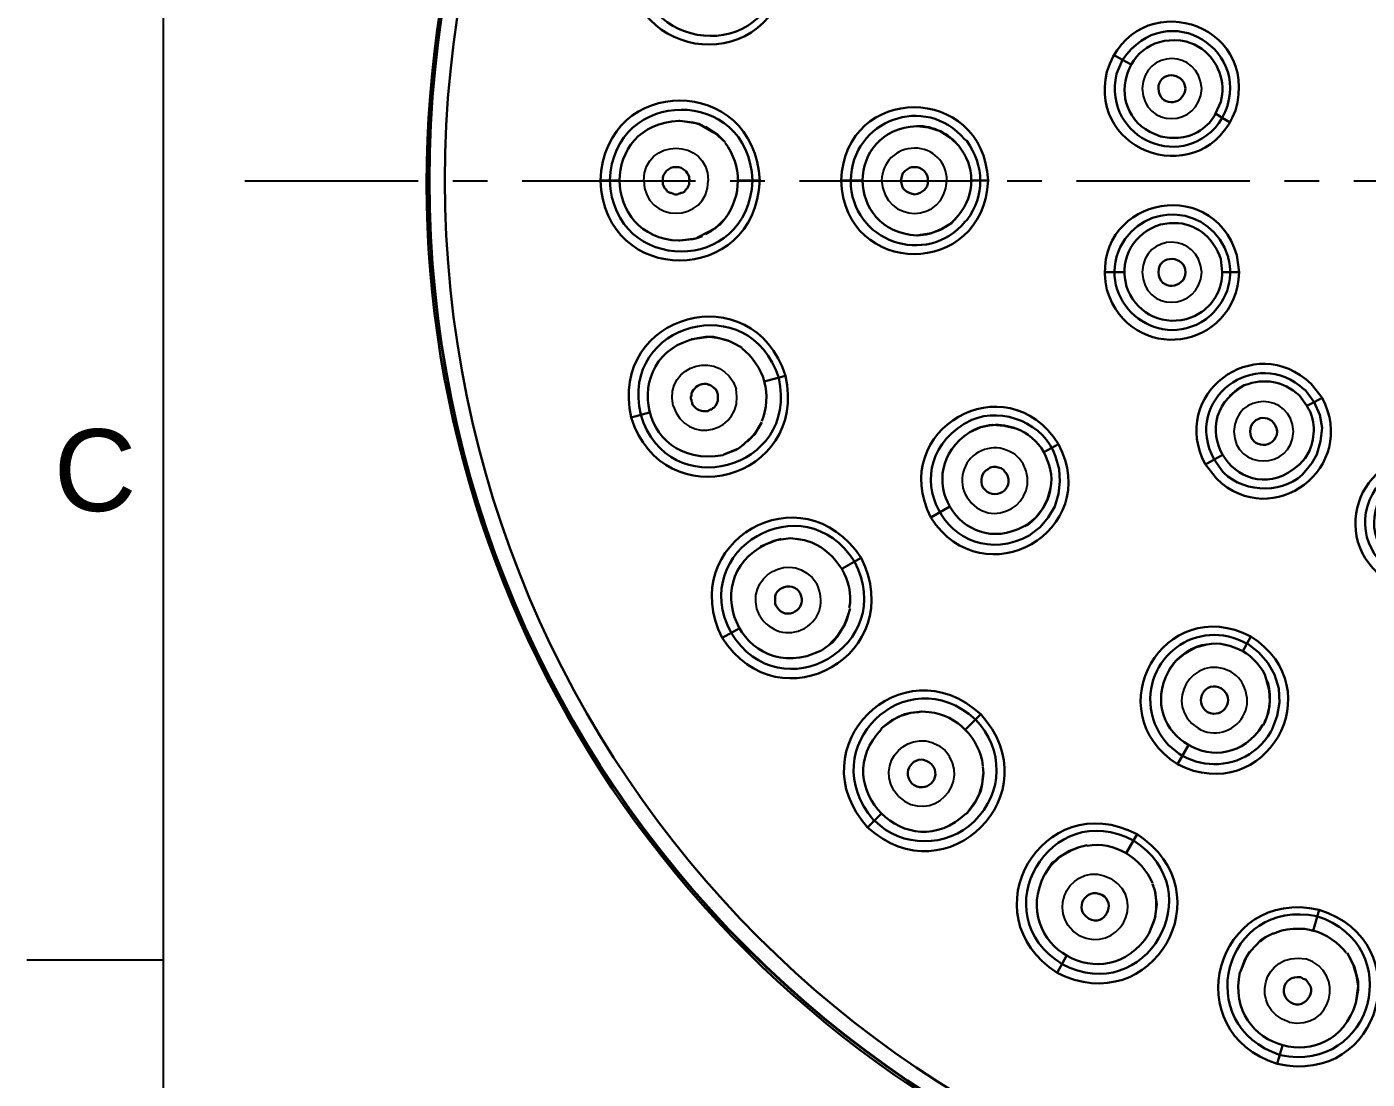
# Model space of a CAD drawing. Header units: millimetres. Extents: x 3631 to 3841, y 294 to 591.
# Drawn here: x 3630.59 to 3679.72, y 473.53 to 512.09 of the extents above; entities that cross this region are included whole.
import ezdxf

# ---------------------------------------------------------------- set-up
doc = ezdxf.new("R2010")
doc.units = ezdxf.units.MM
doc.header["$LTSCALE"] = 0.1
doc.linetypes.add('CENTERX2', pattern=[101.6, 63.5, -12.7, 12.7, -12.7])
for name, color, linetype in [('_U+B808_U+C774_U+C5B4 1', 7, 'Continuous'), ('CENTER', 1, 'CENTERX2'), ('FORM', 7, 'Continuous')]:
    doc.layers.add(name, color=color, linetype=linetype)
doc.styles.get("Standard").update_dxf_attribs({"font": 'arial.ttf'})

msp = doc.modelspace()

# ---------------------------------------------------------------- linework, layer by layer
at = {"layer": '_U+B808_U+C774_U+C5B4 1', "color": 7, "lineweight": 25}
for p, q in [((3673.088, 511.549), (3673.088, 511.575)), ((3654.521, 508.642), (3654.494, 508.642)), ((3663.24, 508.454), (3663.213, 508.454)), ((3672.147, 508.077), (3672.147, 508.104)), ((3672.147, 504.848), (3672.147, 504.875)), ((3654.521, 504.256), (3654.494, 504.256)), ((3663.24, 504.445), (3663.213, 504.445)), ((3673.088, 501.377), (3673.088, 501.404)), ((3654.979, 500.651), (3654.979, 500.677)), ((3674.703, 498.579), (3674.703, 498.605)), ((3665.15, 497.233), (3665.15, 497.26)), ((3656.136, 496.426), (3656.109, 496.399)), ((3677.232, 496.049), (3677.232, 496.076)), ((3667.168, 493.789), (3667.141, 493.789)), ((3657.508, 493.062), (3657.508, 493.089)), ((3659.715, 489.241), (3659.715, 489.268)), ((3672.443, 488.515), (3672.443, 488.488)), ((3661.921, 486.389), (3661.921, 486.362)), ((3675.914, 486.497), (3675.887, 486.497)), ((3665.043, 483.268), (3665.016, 483.268)), ((3667.922, 481.061), (3667.895, 481.034)), ((3671.716, 478.854), (3671.716, 478.881)), ((3675.08, 477.482), (3675.053, 477.455)), ((3679.304, 476.325), (3679.304, 476.352))]:
    msp.add_line(p, q, dxfattribs=at)
at = {"layer": '_U+B808_U+C774_U+C5B4 1', "color": 7, "lineweight": 30}
for p, q in [((3673.384, 511.441), (3673.088, 511.549)), ((3673.384, 511.441), (3673.088, 511.549)), ((3673.653, 511.279), (3673.384, 511.441)), ((3673.653, 511.279), (3673.384, 511.441)), ((3670.424, 511.064), (3670.747, 510.876)), ((3670.747, 510.876), (3670.532, 510.365)), ((3671.07, 510.714), (3670.747, 510.876)), ((3674.165, 508.911), (3674.353, 509.342)), ((3654.521, 508.642), (3654.494, 508.642)), ((3655.113, 508.562), (3654.521, 508.642)), ((3655.006, 508.589), (3654.521, 508.642)), ((3655.113, 508.562), (3655.006, 508.589)), ((3655.221, 508.535), (3655.113, 508.562)), ((3655.113, 508.562), (3655.356, 508.481)), ((3655.786, 508.212), (3655.221, 508.535)), ((3674.165, 508.911), (3674.407, 508.75)), ((3674.703, 508.589), (3674.407, 508.75)), ((3655.678, 508.293), (3655.463, 508.427)), ((3655.921, 508.131), (3655.678, 508.293)), ((3656.19, 507.862), (3655.813, 508.212)), ((3656.001, 508.05), (3655.921, 508.131)), ((3656.19, 507.862), (3656.001, 508.05)), ((3663.643, 508.4), (3663.213, 508.454)), ((3664.074, 508.266), (3663.643, 508.4)), ((3664.451, 508.023), (3664.074, 508.266)), ((3664.747, 507.727), (3664.451, 508.023)), ((3665.043, 507.916), (3664.962, 507.97)), ((3672.147, 508.077), (3672.469, 508.023)), ((3672.147, 508.077), (3672.469, 508.023)), ((3672.469, 508.023), (3672.792, 508.023)), ((3672.469, 508.023), (3672.792, 508.023)), ((3652.315, 506.463), (3651.615, 506.463)), ((3657.454, 506.463), (3656.647, 506.463)), ((3661.222, 506.463), (3660.441, 506.463)), ((3665.204, 506.463), (3665.823, 506.463)), ((3655.813, 504.687), (3656.19, 505.064)), ((3656.001, 504.848), (3656.19, 505.064)), ((3664.478, 504.902), (3664.747, 505.198)), ((3655.221, 504.391), (3655.786, 504.687)), ((3655.463, 504.498), (3655.678, 504.606)), ((3655.678, 504.606), (3655.921, 504.794)), ((3655.921, 504.794), (3656.001, 504.848)), ((3663.751, 504.525), (3664.128, 504.687)), ((3664.128, 504.687), (3664.478, 504.902)), ((3664.989, 504.956), (3665.043, 505.01)), ((3672.469, 504.902), (3672.147, 504.848)), ((3672.469, 504.902), (3672.147, 504.848)), ((3672.792, 504.902), (3672.469, 504.902)), ((3672.792, 504.902), (3672.469, 504.902)), ((3654.494, 504.256), (3654.521, 504.256)), ((3654.521, 504.256), (3655.113, 504.337)), ((3654.521, 504.256), (3655.006, 504.31)), ((3655.006, 504.31), (3655.113, 504.337)), ((3655.113, 504.337), (3655.356, 504.418)), ((3655.113, 504.337), (3655.221, 504.391)), ((3663.213, 504.445), (3663.347, 504.472)), ((3663.347, 504.472), (3663.751, 504.525)), ((3674.407, 503.099), (3674.353, 503.584)), ((3674.622, 503.637), (3674.622, 503.691)), ((3675.026, 503.099), (3674.945, 503.718)), ((3670.101, 503.099), (3670.451, 503.099)), ((3670.828, 503.099), (3670.451, 503.099)), ((3674.703, 503.099), (3674.407, 503.099)), ((3675.026, 503.099), (3674.703, 503.099)), ((3670.882, 502.642), (3670.882, 502.615)), ((3673.384, 501.485), (3673.653, 501.646)), ((3673.384, 501.485), (3673.653, 501.646)), ((3673.088, 501.377), (3673.384, 501.485)), ((3673.088, 501.377), (3673.384, 501.485)), ((3673.815, 501.377), (3673.869, 501.431)), ((3655.598, 500.731), (3654.979, 500.651)), ((3654.979, 500.651), (3654.979, 500.677)), ((3655.598, 500.731), (3655.463, 500.731)), ((3655.759, 500.731), (3655.598, 500.731)), ((3655.974, 500.677), (3655.598, 500.731)), ((3656.297, 500.597), (3655.759, 500.731)), ((3656.351, 500.57), (3655.974, 500.677)), ((3656.566, 500.462), (3656.297, 500.597)), ((3656.566, 500.462), (3656.351, 500.57)), ((3656.809, 500.328), (3656.566, 500.462)), ((3656.809, 500.328), (3656.566, 500.462)), ((3658.396, 499.305), (3657.616, 499.09)), ((3657.616, 499.09), (3657.616, 499.117)), ((3674.945, 498.794), (3674.703, 498.579)), ((3675.214, 498.955), (3674.945, 498.794)), ((3677.448, 498.794), (3677.421, 498.794)), ((3677.77, 498.336), (3677.448, 498.794)), ((3678.066, 498.498), (3677.663, 499.009)), ((3677.501, 498.202), (3677.232, 498.579)), ((3677.501, 498.202), (3677.77, 498.336)), ((3678.066, 498.498), (3677.77, 498.336)), ((3677.77, 498.336), (3677.77, 498.363)), ((3677.986, 497.879), (3677.77, 498.336)), ((3652.745, 497.771), (3653.418, 497.96)), ((3678.066, 497.395), (3677.986, 497.879)), ((3657.158, 497.045), (3657.347, 497.287)), ((3657.266, 497.152), (3657.535, 497.61)), ((3657.347, 497.287), (3657.401, 497.368)), ((3657.401, 497.368), (3657.535, 497.61)), ((3665.554, 497.421), (3665.15, 497.233)), ((3665.984, 497.502), (3665.554, 497.421)), ((3666.415, 497.475), (3665.984, 497.502)), ((3666.846, 497.368), (3666.415, 497.475)), ((3678.013, 496.91), (3678.066, 497.395)), ((3656.674, 496.641), (3656.889, 496.803)), ((3656.782, 496.722), (3656.674, 496.641)), ((3656.782, 496.722), (3657.266, 497.152)), ((3656.997, 496.883), (3657.158, 497.045)), ((3668.406, 496.803), (3667.868, 496.507)), ((3677.878, 496.426), (3678.013, 496.91)), ((3656.109, 496.399), (3656.136, 496.426)), ((3656.136, 496.426), (3656.674, 496.641)), ((3656.136, 496.426), (3656.593, 496.587)), ((3656.593, 496.587), (3656.674, 496.641)), ((3673.788, 496.049), (3674.111, 496.237)), ((3674.407, 496.399), (3674.111, 496.237)), ((3674.111, 496.237), (3674.434, 495.78)), ((3677.232, 496.049), (3677.448, 496.291)), ((3677.232, 496.049), (3677.448, 496.291)), ((3677.448, 496.291), (3677.609, 496.56)), ((3677.448, 496.291), (3677.609, 496.56)), ((3677.69, 496.103), (3677.878, 496.426)), ((3673.788, 496.049), (3674.192, 495.538)), ((3674.434, 495.78), (3674.461, 495.753)), ((3677.474, 495.834), (3677.69, 496.103)), ((3667.814, 494.435), (3668.003, 494.784)), ((3668.003, 494.784), (3668.11, 495.188)), ((3663.724, 494.112), (3664.424, 494.515)), ((3667.572, 494.112), (3667.814, 494.435)), ((3667.141, 493.789), (3667.249, 493.843)), ((3667.168, 493.789), (3667.276, 493.843)), ((3667.249, 493.843), (3667.572, 494.112)), ((3658.073, 493.278), (3657.508, 493.062)), ((3658.073, 493.278), (3657.966, 493.251)), ((3658.585, 493.358), (3658.073, 493.278)), ((3658.235, 493.331), (3658.073, 493.278)), ((3659.096, 493.278), (3658.585, 493.358)), ((3659.096, 493.278), (3658.8, 493.331)), ((3659.365, 493.197), (3659.096, 493.278)), ((3659.365, 493.197), (3659.096, 493.278)), ((3657.508, 493.062), (3657.508, 493.089)), ((3660.468, 492.228), (3661.168, 492.632)), ((3660.683, 490.506), (3660.764, 490.775)), ((3660.683, 490.506), (3660.764, 490.775)), ((3660.549, 490.156), (3660.683, 490.506)), ((3660.549, 490.129), (3660.657, 490.398)), ((3660.683, 490.506), (3660.657, 490.398)), ((3656.701, 490.049), (3656.082, 489.699)), ((3659.984, 489.43), (3660.334, 489.806)), ((3660.28, 489.726), (3660.414, 489.941)), ((3660.334, 489.806), (3660.549, 490.156)), ((3660.414, 489.941), (3660.549, 490.129)), ((3659.715, 489.241), (3660.118, 489.537)), ((3659.715, 489.241), (3659.984, 489.43)), ((3660.118, 489.537), (3660.199, 489.618)), ((3660.199, 489.618), (3660.28, 489.726)), ((3673.411, 489.349), (3673.034, 489.134)), ((3673.842, 489.457), (3673.411, 489.349)), ((3675.456, 489.753), (3675.16, 489.214)), ((3675.349, 489.483), (3675.322, 489.483)), ((3675.752, 489.161), (3675.349, 489.483)), ((3659.715, 489.241), (3659.715, 489.268)), ((3672.685, 488.838), (3672.443, 488.488)), ((3673.034, 489.134), (3672.685, 488.838)), ((3675.295, 489.134), (3675.16, 489.214)), ((3675.429, 489.026), (3675.295, 489.134)), ((3675.672, 488.784), (3675.429, 489.026)), ((3676.075, 488.784), (3675.752, 489.161)), ((3672.523, 488.622), (3672.443, 488.515)), ((3675.887, 488.515), (3675.672, 488.784)), ((3675.968, 488.353), (3675.887, 488.515)), ((3676.021, 488.192), (3675.968, 488.353)), ((3676.317, 488.353), (3676.075, 488.784)), ((3676.479, 487.842), (3676.317, 488.353)), ((3676.129, 487.788), (3676.021, 488.192)), ((3676.506, 487.331), (3676.479, 487.842)), ((3676.102, 486.981), (3676.156, 487.385)), ((3676.156, 487.385), (3676.129, 487.788)), ((3662.406, 486.739), (3662.621, 486.846)), ((3662.755, 486.9), (3662.513, 486.793)), ((3662.998, 486.954), (3662.621, 486.846)), ((3662.998, 486.954), (3662.755, 486.9)), ((3663.401, 487.008), (3662.998, 486.954)), ((3663.267, 486.981), (3662.998, 486.954)), ((3663.401, 487.008), (3663.267, 486.981)), ((3663.67, 486.981), (3663.401, 487.008)), ((3663.67, 486.981), (3663.401, 487.008)), ((3664.989, 486.335), (3665.554, 486.9)), ((3675.968, 486.604), (3676.102, 486.981)), ((3676.237, 486.362), (3676.425, 486.846)), ((3676.425, 486.846), (3676.506, 487.331)), ((3662.406, 486.739), (3661.921, 486.389)), ((3662.298, 486.685), (3661.921, 486.389)), ((3661.921, 486.389), (3661.921, 486.362)), ((3662.406, 486.739), (3662.298, 486.685)), ((3662.513, 486.793), (3662.406, 486.739)), ((3675.887, 486.497), (3675.968, 486.604)), ((3675.914, 486.497), (3675.968, 486.631)), ((3676.183, 486.254), (3676.237, 486.362)), ((3672.765, 485.07), (3673.169, 485.77)), ((3665.662, 484.747), (3665.635, 484.99)), ((3665.662, 484.747), (3665.635, 484.99)), ((3665.608, 484.344), (3665.662, 484.747)), ((3665.608, 484.344), (3665.635, 484.613)), ((3665.635, 484.613), (3665.662, 484.747)), ((3665.392, 483.752), (3665.5, 483.967)), ((3665.446, 483.86), (3665.554, 484.102)), ((3665.5, 483.967), (3665.608, 484.344)), ((3665.554, 484.102), (3665.608, 484.344)), ((3665.043, 483.268), (3665.392, 483.752)), ((3665.043, 483.268), (3665.339, 483.644)), ((3665.339, 483.644), (3665.392, 483.752)), ((3665.392, 483.752), (3665.446, 483.86)), ((3661.921, 483.268), (3661.41, 482.756)), ((3661.625, 483.025), (3661.652, 482.998)), ((3661.652, 482.998), (3661.679, 482.998)), ((3665.016, 483.268), (3665.043, 483.268)), ((3670.882, 481.814), (3671.285, 482.514)), ((3669.16, 482.03), (3668.81, 481.895)), ((3669.16, 482.03), (3668.891, 481.922)), ((3669.456, 482.11), (3669.16, 482.03)), ((3669.456, 482.11), (3669.16, 482.03)), ((3668.191, 481.465), (3667.922, 481.061)), ((3668.46, 481.68), (3668.083, 481.33)), ((3668.272, 481.518), (3668.191, 481.465)), ((3668.406, 481.653), (3668.272, 481.518)), ((3668.891, 481.922), (3668.406, 481.653)), ((3668.81, 481.895), (3668.46, 481.68)), ((3667.922, 481.061), (3667.895, 481.034)), ((3668.083, 481.33), (3667.922, 481.061)), ((3671.931, 480.442), (3671.851, 480.684)), ((3671.931, 480.442), (3671.851, 480.684)), ((3672.012, 479.931), (3671.931, 480.442)), ((3671.958, 480.334), (3671.931, 480.442)), ((3671.985, 480.038), (3671.958, 480.334)), ((3671.985, 479.796), (3671.985, 480.038)), ((3671.931, 479.42), (3672.012, 479.931)), ((3671.931, 479.42), (3671.958, 479.527)), ((3677.744, 478.962), (3677.959, 479.742)), ((3671.716, 478.854), (3671.931, 479.42)), ((3671.716, 478.854), (3671.904, 479.312)), ((3671.904, 479.312), (3671.931, 479.42)), ((3671.716, 478.854), (3671.716, 478.881)), ((3675.806, 478.612), (3675.456, 478.236)), ((3676.021, 478.747), (3675.779, 478.558)), ((3676.021, 478.747), (3675.806, 478.612)), ((3676.29, 478.881), (3676.021, 478.747)), ((3676.29, 478.881), (3676.021, 478.747)), ((3677.77, 478.962), (3677.744, 478.962)), ((3668.702, 478.047), (3668.352, 477.428)), ((3675.08, 477.482), (3675.295, 478.02)), ((3675.295, 478.02), (3675.241, 477.94)), ((3675.295, 478.02), (3675.456, 478.236)), ((3675.402, 478.182), (3675.295, 478.02)), ((3675.483, 478.263), (3675.402, 478.182)), ((3679.223, 477.697), (3678.981, 478.155)), ((3679.116, 477.913), (3678.981, 478.155)), ((3675.241, 477.94), (3675.08, 477.482)), ((3679.25, 477.644), (3679.116, 477.913)), ((3679.331, 477.321), (3679.223, 477.697)), ((3679.358, 477.213), (3679.25, 477.644)), ((3675.08, 477.482), (3675.053, 477.455)), ((3679.385, 476.944), (3679.331, 477.321)), ((3679.385, 477.105), (3679.358, 477.213)), ((3679.385, 476.944), (3679.385, 477.105)), ((3679.304, 476.325), (3679.385, 476.944)), ((3679.304, 476.325), (3679.385, 476.809)), ((3679.385, 476.809), (3679.385, 476.944)), ((3679.304, 476.325), (3679.304, 476.352)), ((3676.613, 474.764), (3676.425, 474.092))]:
    msp.add_line(p, q, dxfattribs=at)
for points in [[(3685.116, 546.234), (3663.096, 546.21), (3645.384, 528.475), (3645.319, 506.463)], [(3685.116, 546.234), (3663.133, 546.198), (3645.37, 528.461), (3645.346, 506.463)], [(3677.69, 545.642), (3660.598, 542.36), (3647.571, 528.469), (3645.534, 511.172)], [(3685.116, 545.642), (3663.47, 545.668), (3645.932, 528.095), (3645.911, 506.463)], [(3658.396, 513.62), (3657.236, 509.894), (3651.896, 511.3), (3652.745, 515.127)], [(3658.154, 513.674), (3657.114, 510.361), (3652.283, 511.678), (3653.095, 515.047)], [(3674.891, 509.019), (3675.846, 512.294), (3671.198, 513.676), (3670.182, 510.445)], [(3674.407, 508.75), (3675.688, 511.183), (3672.393, 513.275), (3670.747, 510.876)], [(3673.088, 511.549), (3670.758, 512.046), (3669.875, 508.8), (3672.147, 508.077)], [(3645.534, 511.172), (3643.436, 493.909), (3652.873, 477.277), (3668.702, 470.109)], [(3674.353, 509.342), (3674.547, 510.051), (3674.256, 510.86), (3673.653, 511.279)], [(3670.182, 510.445), (3669.464, 507.376), (3673.756, 506.064), (3674.891, 509.019)], [(3673.061, 509.826), (3672.988, 510.5), (3672.06, 510.456), (3672.066, 509.826)], [(3651.615, 506.463), (3651.786, 510.385), (3657.271, 510.351), (3657.454, 506.463)], [(3660.441, 506.463), (3660.568, 510.037), (3665.649, 510.038), (3665.823, 506.463)], [(3670.532, 510.365), (3669.997, 507.949), (3673.098, 506.647), (3674.407, 508.75)], [(3651.965, 506.463), (3652.068, 509.905), (3657.075, 509.927), (3657.185, 506.463)], [(3664.962, 507.97), (3663.528, 509.671), (3660.818, 508.673), (3660.791, 506.463)], [(3672.066, 509.826), (3672.074, 509.208), (3672.947, 509.11), (3673.061, 509.826)], [(3654.494, 508.642), (3651.582, 508.549), (3651.609, 504.367), (3654.494, 504.256)], [(3664.747, 507.727), (3664.411, 508.167), (3663.793, 508.474), (3663.24, 508.454)], [(3672.792, 508.023), (3673.311, 508.032), (3673.953, 508.443), (3674.165, 508.911)], [(3663.213, 508.454), (3660.564, 508.328), (3660.566, 504.605), (3663.213, 504.445)], [(3656.19, 507.835), (3656.818, 506.997), (3656.799, 505.911), (3656.19, 505.064)], [(3665.204, 506.463), (3665.221, 506.958), (3665.036, 507.34), (3664.747, 507.727)], [(3665.043, 505.01), (3665.728, 505.912), (3665.682, 506.996), (3665.043, 507.916)], [(3654.037, 506.813), (3653.943, 506.684), (3653.885, 506.632), (3653.902, 506.463)], [(3654.387, 506.947), (3654.231, 506.97), (3654.153, 506.9), (3654.037, 506.813)], [(3654.737, 506.813), (3654.62, 506.9), (3654.543, 506.97), (3654.387, 506.947)], [(3654.764, 506.786), (3654.764, 506.786), (3654.737, 506.813), (3654.737, 506.813)], [(3654.79, 506.732), (3654.79, 506.732), (3654.764, 506.786), (3654.764, 506.786)], [(3654.817, 506.705), (3654.817, 506.705), (3654.79, 506.732), (3654.79, 506.732)], [(3654.871, 506.597), (3654.871, 506.597), (3654.817, 506.705), (3654.817, 506.705)], [(3654.871, 506.517), (3654.871, 506.517), (3654.871, 506.597), (3654.871, 506.597)], [(3654.898, 506.463), (3654.898, 506.463), (3654.871, 506.517), (3654.871, 506.517)], [(3662.648, 506.544), (3662.648, 506.544), (3662.621, 506.463), (3662.621, 506.463)], [(3662.675, 506.651), (3662.675, 506.651), (3662.648, 506.544), (3662.648, 506.544)], [(3662.702, 506.732), (3662.702, 506.732), (3662.675, 506.651), (3662.675, 506.651)], [(3662.782, 506.813), (3662.782, 506.813), (3662.702, 506.732), (3662.702, 506.732)], [(3662.863, 506.866), (3662.863, 506.866), (3662.782, 506.813), (3662.782, 506.813)], [(3662.944, 506.92), (3662.944, 506.92), (3662.863, 506.866), (3662.863, 506.866)], [(3663.024, 506.947), (3663.024, 506.947), (3662.944, 506.92), (3662.944, 506.92)], [(3663.132, 506.947), (3663.132, 506.947), (3663.024, 506.947), (3663.024, 506.947)], [(3663.616, 506.463), (3663.647, 506.709), (3663.378, 506.978), (3663.132, 506.947)], [(3674.945, 503.718), (3674.019, 506.817), (3669.467, 505.717), (3670.182, 502.453)], [(3645.319, 506.463), (3645.373, 484.433), (3663.097, 466.72), (3685.116, 466.665)], [(3645.346, 506.463), (3645.363, 484.482), (3663.126, 466.702), (3685.116, 466.692)], [(3645.911, 506.463), (3645.967, 484.748), (3663.407, 467.317), (3685.116, 467.257)], [(3657.454, 506.463), (3657.295, 502.561), (3651.757, 502.537), (3651.615, 506.463)], [(3657.185, 506.463), (3657.07, 502.981), (3652.072, 502.998), (3651.965, 506.463)], [(3653.902, 506.463), (3653.902, 506.463), (3653.902, 506.301), (3653.902, 506.301)], [(3653.902, 506.301), (3653.902, 506.301), (3653.929, 506.274), (3653.929, 506.274)], [(3653.929, 506.274), (3653.929, 506.274), (3653.956, 506.221), (3653.956, 506.221)], [(3653.956, 506.221), (3653.956, 506.221), (3653.983, 506.167), (3653.983, 506.167)], [(3653.983, 506.167), (3653.983, 506.167), (3654.01, 506.14), (3654.01, 506.14)], [(3654.01, 506.14), (3654.01, 506.14), (3654.037, 506.113), (3654.037, 506.113)], [(3654.037, 506.113), (3654.037, 506.113), (3654.064, 506.059), (3654.064, 506.059)], [(3654.064, 506.059), (3654.064, 506.059), (3654.118, 506.032), (3654.118, 506.032)], [(3654.118, 506.032), (3654.118, 506.032), (3654.145, 506.005), (3654.145, 506.005)], [(3654.145, 506.005), (3654.145, 506.005), (3654.198, 506.005), (3654.198, 506.005)], [(3654.198, 506.005), (3654.198, 506.005), (3654.252, 505.978), (3654.252, 505.978)], [(3654.521, 505.978), (3654.521, 505.978), (3654.575, 506.005), (3654.575, 506.005)], [(3654.575, 506.005), (3654.575, 506.005), (3654.629, 506.005), (3654.629, 506.005)], [(3654.629, 506.005), (3654.629, 506.005), (3654.656, 506.032), (3654.656, 506.032)], [(3654.656, 506.032), (3654.656, 506.032), (3654.71, 506.059), (3654.71, 506.059)], [(3654.71, 506.059), (3654.71, 506.059), (3654.737, 506.113), (3654.737, 506.113)], [(3654.737, 506.113), (3654.737, 506.113), (3654.764, 506.14), (3654.764, 506.14)], [(3654.764, 506.14), (3654.764, 506.14), (3654.79, 506.167), (3654.79, 506.167)], [(3654.79, 506.167), (3654.79, 506.167), (3654.817, 506.221), (3654.817, 506.221)], [(3654.817, 506.221), (3654.817, 506.221), (3654.844, 506.274), (3654.844, 506.274)], [(3654.844, 506.274), (3654.844, 506.274), (3654.871, 506.301), (3654.871, 506.301)], [(3654.871, 506.409), (3654.871, 506.409), (3654.898, 506.463), (3654.898, 506.463)], [(3654.871, 506.301), (3654.871, 506.301), (3654.871, 506.409), (3654.871, 506.409)], [(3665.823, 506.463), (3665.681, 502.862), (3660.544, 502.872), (3660.441, 506.463)], [(3660.791, 506.463), (3660.781, 504.221), (3663.577, 503.247), (3664.989, 504.956)], [(3662.621, 506.463), (3662.689, 506.116), (3662.773, 506.033), (3663.132, 505.952)], [(3663.132, 505.952), (3663.418, 506.002), (3663.628, 506.149), (3663.616, 506.463)], [(3664.747, 505.198), (3665.03, 505.541), (3665.232, 506.01), (3665.204, 506.463)], [(3654.252, 505.978), (3654.252, 505.978), (3654.279, 505.978), (3654.279, 505.978)], [(3654.279, 505.978), (3654.279, 505.978), (3654.333, 505.952), (3654.333, 505.952)], [(3654.333, 505.952), (3654.333, 505.952), (3654.441, 505.952), (3654.441, 505.952)], [(3654.441, 505.952), (3654.441, 505.952), (3654.494, 505.978), (3654.494, 505.978)], [(3654.494, 505.978), (3654.494, 505.978), (3654.521, 505.978), (3654.521, 505.978)], [(3674.622, 503.664), (3674.036, 505.568), (3671.542, 505.756), (3670.667, 504.014)], [(3663.24, 504.445), (3663.808, 504.476), (3664.405, 504.729), (3664.747, 505.198)], [(3672.147, 504.848), (3671.171, 504.538), (3670.642, 503.646), (3670.882, 502.642)], [(3674.353, 503.584), (3674.114, 504.312), (3673.556, 504.809), (3672.792, 504.902)], [(3670.667, 504.014), (3669.761, 502.121), (3671.925, 500.11), (3673.815, 501.377)], [(3673.061, 503.099), (3673.077, 503.694), (3672.069, 503.797), (3672.066, 503.099)], [(3673.869, 501.431), (3674.519, 501.935), (3674.87, 502.835), (3674.622, 503.637)], [(3670.182, 502.453), (3671.042, 499.678), (3674.911, 500.201), (3675.026, 503.099)], [(3672.066, 503.099), (3672.097, 502.381), (3673.052, 502.493), (3673.061, 503.099)], [(3673.653, 501.646), (3674.133, 501.986), (3674.408, 502.512), (3674.407, 503.099)], [(3652.745, 497.771), (3651.888, 501.591), (3657.208, 503.03), (3658.396, 499.305)], [(3670.882, 502.615), (3671.202, 501.653), (3672.092, 501.147), (3673.088, 501.377)], [(3653.095, 497.879), (3652.298, 501.259), (3657.113, 502.541), (3658.154, 499.224)], [(3655.463, 500.731), (3652.227, 500.384), (3652.918, 495.81), (3656.109, 496.399)], [(3677.663, 499.009), (3675.588, 500.992), (3672.42, 498.598), (3673.788, 496.049)], [(3656.809, 500.301), (3657.15, 500.052), (3657.523, 499.531), (3657.616, 499.117)], [(3677.421, 498.794), (3675.64, 500.45), (3672.921, 498.431), (3674.111, 496.237)], [(3663.724, 494.112), (3662.102, 497.323), (3666.481, 499.839), (3668.406, 496.803)], [(3658.396, 499.305), (3659.244, 495.498), (3653.941, 494.048), (3652.745, 497.771)], [(3658.154, 499.224), (3658.908, 495.837), (3654.082, 494.566), (3653.095, 497.879)], [(3677.232, 498.579), (3676.618, 499.122), (3675.981, 499.231), (3675.214, 498.955)], [(3654.979, 498.713), (3654.979, 498.713), (3654.952, 498.659), (3654.952, 498.659)], [(3654.952, 498.659), (3654.952, 498.659), (3654.952, 498.579), (3654.952, 498.579)], [(3655.49, 499.009), (3655.264, 499.03), (3655.082, 498.907), (3654.979, 498.713)], [(3655.759, 498.875), (3655.585, 499.014), (3655.636, 498.949), (3655.49, 499.009)], [(3655.786, 498.848), (3655.786, 498.848), (3655.759, 498.875), (3655.759, 498.875)], [(3655.84, 498.821), (3655.84, 498.821), (3655.786, 498.848), (3655.786, 498.848)], [(3655.894, 498.713), (3655.894, 498.713), (3655.84, 498.821), (3655.84, 498.821)], [(3655.894, 498.686), (3655.894, 498.686), (3655.894, 498.713), (3655.894, 498.713)], [(3655.921, 498.632), (3655.921, 498.632), (3655.894, 498.686), (3655.894, 498.686)], [(3655.921, 498.39), (3655.921, 498.39), (3655.921, 498.632), (3655.921, 498.632)], [(3657.616, 499.09), (3657.772, 498.619), (3657.698, 498.095), (3657.535, 497.637)], [(3675.214, 498.955), (3672.747, 497.536), (3675.141, 494.182), (3677.232, 496.049)], [(3654.952, 498.579), (3654.952, 498.579), (3654.925, 498.525), (3654.925, 498.525)], [(3654.925, 498.525), (3654.925, 498.525), (3654.925, 498.471), (3654.925, 498.471)], [(3654.925, 498.471), (3654.925, 498.471), (3654.952, 498.417), (3654.952, 498.417)], [(3654.952, 498.417), (3654.952, 498.417), (3654.952, 498.363), (3654.952, 498.363)], [(3654.952, 498.363), (3654.952, 498.363), (3654.979, 498.336), (3654.979, 498.336)], [(3654.979, 498.336), (3654.979, 498.336), (3654.979, 498.283), (3654.979, 498.283)], [(3654.979, 498.283), (3654.979, 498.283), (3655.006, 498.229), (3655.006, 498.229)], [(3655.006, 498.229), (3655.006, 498.229), (3655.113, 498.121), (3655.113, 498.121)], [(3655.732, 498.121), (3655.732, 498.121), (3655.786, 498.148), (3655.786, 498.148)], [(3655.786, 498.148), (3655.786, 498.148), (3655.84, 498.202), (3655.84, 498.202)], [(3655.84, 498.202), (3655.84, 498.202), (3655.894, 498.309), (3655.894, 498.309)], [(3655.894, 498.336), (3655.894, 498.336), (3655.921, 498.39), (3655.921, 498.39)], [(3655.894, 498.309), (3655.894, 498.309), (3655.894, 498.336), (3655.894, 498.336)], [(3668.299, 496.345), (3667.902, 497.539), (3666.374, 498.18), (3665.231, 497.691)], [(3674.192, 495.538), (3676.255, 493.54), (3679.424, 495.953), (3678.066, 498.498)], [(3677.609, 496.56), (3677.813, 497.082), (3677.847, 497.723), (3677.501, 498.202)], [(3655.113, 498.121), (3655.165, 498.058), (3655.306, 498.012), (3655.382, 498.013)], [(3655.382, 498.013), (3655.382, 498.013), (3655.571, 498.013), (3655.571, 498.013)], [(3655.571, 498.013), (3655.571, 498.013), (3655.598, 498.04), (3655.598, 498.04)], [(3655.598, 498.04), (3655.598, 498.04), (3655.652, 498.067), (3655.652, 498.067)], [(3655.652, 498.067), (3655.652, 498.067), (3655.705, 498.067), (3655.705, 498.067)], [(3655.705, 498.067), (3655.705, 498.067), (3655.732, 498.121), (3655.732, 498.121)], [(3665.231, 497.691), (3662.095, 496.15), (3664.382, 491.866), (3667.357, 493.466)], [(3676.425, 497.26), (3676.31, 497.977), (3675.437, 497.878), (3675.429, 497.26)], [(3665.15, 497.233), (3662.902, 495.776), (3664.821, 492.537), (3667.141, 493.789)], [(3666.846, 497.368), (3666.302, 497.585), (3665.652, 497.548), (3665.15, 497.233)], [(3667.868, 496.507), (3667.641, 496.891), (3667.278, 497.236), (3666.846, 497.368)], [(3675.429, 497.26), (3675.424, 496.63), (3676.351, 496.587), (3676.425, 497.26)], [(3668.406, 496.803), (3670.058, 493.622), (3665.662, 491.103), (3663.724, 494.112)], [(3682.399, 496.291), (3679.563, 496.916), (3678.074, 493.327), (3680.515, 491.771)], [(3668.11, 495.188), (3668.214, 495.642), (3668.067, 496.101), (3667.868, 496.507)], [(3668.433, 495.888), (3668.433, 495.888), (3668.299, 496.345), (3668.299, 496.345)], [(3656.082, 489.699), (3654.326, 493.199), (3659.021, 495.909), (3661.168, 492.632)], [(3665.823, 495.888), (3665.577, 495.745), (3665.518, 495.467), (3665.635, 495.215)], [(3665.635, 495.215), (3666.021, 494.658), (3666.831, 495.131), (3666.496, 495.726)], [(3665.904, 495.941), (3665.904, 495.941), (3665.823, 495.888), (3665.823, 495.888)], [(3666.011, 495.968), (3666.011, 495.968), (3665.904, 495.941), (3665.904, 495.941)], [(3666.119, 495.968), (3666.119, 495.968), (3666.011, 495.968), (3666.011, 495.968)], [(3666.2, 495.941), (3666.2, 495.941), (3666.119, 495.968), (3666.119, 495.968)], [(3666.307, 495.915), (3666.307, 495.915), (3666.2, 495.941), (3666.2, 495.941)], [(3666.388, 495.861), (3666.388, 495.861), (3666.307, 495.915), (3666.307, 495.915)], [(3666.442, 495.78), (3666.442, 495.78), (3666.388, 495.861), (3666.388, 495.861)], [(3666.496, 495.726), (3666.496, 495.726), (3666.442, 495.78), (3666.442, 495.78)], [(3668.46, 495.43), (3668.46, 495.43), (3668.433, 495.888), (3668.433, 495.888)], [(3674.461, 495.753), (3675.247, 494.984), (3676.76, 494.952), (3677.474, 495.834)], [(3656.405, 489.887), (3654.771, 492.932), (3659.078, 495.426), (3660.926, 492.497)], [(3668.406, 494.973), (3668.406, 494.973), (3668.46, 495.43), (3668.46, 495.43)], [(3680.192, 495.376), (3679.301, 494.319), (3679.503, 492.835), (3680.703, 492.094)], [(3667.276, 493.843), (3667.689, 494.163), (3668.063, 494.655), (3668.11, 495.188)], [(3668.272, 494.515), (3668.272, 494.515), (3668.406, 494.973), (3668.406, 494.973)], [(3680.3, 495), (3678.865, 492.599), (3682.526, 490.833), (3683.502, 493.493)], [(3668.029, 494.112), (3668.029, 494.112), (3668.272, 494.515), (3668.272, 494.515)], [(3667.384, 493.493), (3667.384, 493.493), (3667.733, 493.762), (3667.733, 493.762)], [(3667.733, 493.762), (3667.733, 493.762), (3668.029, 494.112), (3668.029, 494.112)], [(3657.966, 493.251), (3654.923, 492.133), (3656.779, 487.801), (3659.715, 489.241)], [(3667.357, 493.466), (3667.357, 493.466), (3667.384, 493.493), (3667.384, 493.493)], [(3659.365, 493.197), (3660.263, 492.803), (3660.932, 491.802), (3660.737, 490.802)], [(3661.168, 492.632), (3662.935, 489.152), (3658.217, 486.407), (3656.082, 489.699)], [(3660.926, 492.497), (3662.565, 489.443), (3658.216, 486.92), (3656.405, 489.887)], [(3658.046, 491.313), (3658.046, 491.313), (3658.019, 491.232), (3658.019, 491.232)], [(3658.1, 491.394), (3658.1, 491.394), (3658.046, 491.313), (3658.046, 491.313)], [(3658.073, 490.856), (3658.409, 490.257), (3659.244, 490.775), (3658.934, 491.34)], [(3658.181, 491.475), (3658.181, 491.475), (3658.1, 491.394), (3658.1, 491.394)], [(3658.262, 491.528), (3658.262, 491.528), (3658.181, 491.475), (3658.181, 491.475)], [(3658.934, 491.34), (3658.807, 491.586), (3658.501, 491.642), (3658.262, 491.528)], [(3672.765, 485.07), (3669.757, 487.022), (3672.268, 491.392), (3675.456, 489.753)], [(3658.019, 491.232), (3658.019, 491.232), (3658.019, 490.936), (3658.019, 490.936)], [(3658.019, 490.936), (3658.019, 490.936), (3658.073, 490.856), (3658.073, 490.856)], [(3675.322, 489.483), (3673.496, 490.513), (3671.405, 488.957), (3671.824, 486.927)], [(3661.41, 482.756), (3658.783, 485.664), (3662.676, 489.537), (3665.554, 486.9)], [(3673.842, 489.457), (3673.363, 489.423), (3672.769, 489.033), (3672.523, 488.622)], [(3675.456, 489.753), (3678.487, 487.831), (3675.982, 483.444), (3672.765, 485.07)], [(3675.16, 489.214), (3674.754, 489.413), (3674.296, 489.56), (3673.842, 489.457)], [(3661.625, 483.025), (3659.376, 485.656), (3662.817, 489.021), (3665.366, 486.712)], [(3672.443, 488.488), (3671.188, 486.154), (3674.474, 484.254), (3675.887, 486.497)], [(3674.38, 487.842), (3673.803, 488.174), (3673.302, 487.365), (3673.869, 486.981)], [(3673.869, 486.981), (3674.458, 486.698), (3674.923, 487.479), (3674.38, 487.842)], [(3675.968, 486.631), (3676.178, 487.028), (3676.234, 487.792), (3676.021, 488.192)], [(3665.554, 486.9), (3668.194, 484.022), (3664.319, 480.124), (3661.41, 482.756)], [(3663.67, 486.981), (3664.701, 486.859), (3665.505, 486.04), (3665.635, 485.017)], [(3671.824, 486.927), (3672.316, 484.808), (3675.061, 484.398), (3676.183, 486.254)], [(3661.921, 486.362), (3659.889, 484.263), (3662.917, 481.235), (3665.016, 483.268)], [(3665.312, 482.972), (3666.391, 484.027), (3666.411, 485.62), (3665.366, 486.712)], [(3663.751, 485.07), (3663.254, 485.559), (3662.587, 484.887), (3663.024, 484.371)], [(3663.024, 484.371), (3663.526, 483.94), (3664.191, 484.568), (3663.751, 485.07)], [(3668.352, 477.428), (3665.066, 479.562), (3667.805, 484.275), (3671.285, 482.514)], [(3668.541, 477.751), (3665.568, 479.555), (3668.108, 483.919), (3671.151, 482.272)], [(3665.312, 482.972), (3664.344, 482.01), (3662.629, 481.997), (3661.679, 482.998)], [(3671.285, 482.514), (3674.568, 480.372), (3671.849, 475.664), (3668.352, 477.428)], [(3671.151, 482.272), (3674.08, 480.436), (3671.587, 476.114), (3668.541, 477.751)], [(3669.456, 482.084), (3670.445, 482.272), (3671.475, 481.619), (3671.851, 480.711)], [(3667.895, 481.034), (3666.577, 478.435), (3670.148, 476.401), (3671.716, 478.854)], [(3669.994, 480.281), (3669.402, 480.587), (3668.936, 479.742), (3669.509, 479.42)], [(3676.425, 474.092), (3672.701, 475.274), (3674.158, 480.58), (3677.959, 479.742)], [(3669.509, 479.42), (3670.111, 479.08), (3670.54, 479.996), (3669.994, 480.281)], [(3676.533, 474.415), (3673.228, 475.509), (3674.464, 480.199), (3677.878, 479.5)], [(3677.959, 479.742), (3681.683, 478.545), (3680.258, 473.232), (3676.425, 474.092)], [(3677.878, 479.5), (3681.187, 478.425), (3679.946, 473.708), (3676.533, 474.415)], [(3676.29, 478.854), (3676.579, 479.055), (3677.418, 479.109), (3677.744, 478.962)], [(3677.77, 478.962), (3678.185, 478.869), (3678.705, 478.497), (3678.954, 478.155)], [(3675.053, 477.455), (3674.452, 474.605), (3678.451, 473.533), (3679.304, 476.325)], [(3677.286, 477.267), (3676.583, 477.361), (3676.449, 476.484), (3677.017, 476.298)], [(3677.367, 477.213), (3677.367, 477.213), (3677.286, 477.267), (3677.286, 477.267)], [(3677.474, 477.186), (3677.474, 477.186), (3677.367, 477.213), (3677.367, 477.213)], [(3677.636, 476.944), (3677.636, 476.944), (3677.474, 477.186), (3677.474, 477.186)], [(3677.017, 476.298), (3677.276, 476.191), (3677.574, 476.391), (3677.636, 476.648)], [(3677.663, 476.836), (3677.663, 476.836), (3677.636, 476.944), (3677.636, 476.944)], [(3677.636, 476.648), (3677.636, 476.648), (3677.663, 476.756), (3677.663, 476.756)], [(3677.663, 476.756), (3677.663, 476.756), (3677.663, 476.836), (3677.663, 476.836)]]:
    msp.add_open_spline(points, degree=3, dxfattribs=at)
at = {"layer": '_U+B808_U+C774_U+C5B4 1', "color": 7, "lineweight": 25}
for points in [[(3673.653, 509.826), (3673.57, 511.279), (3671.533, 511.306), (3671.474, 509.826)], [(3671.474, 509.826), (3671.515, 508.348), (3673.588, 508.377), (3673.653, 509.826)], [(3653.203, 506.463), (3653.223, 508.035), (3655.551, 508.035), (3655.571, 506.463)], [(3663.132, 507.647), (3662.768, 507.633), (3662.536, 507.542), (3662.271, 507.297)], [(3664.316, 506.463), (3664.32, 507.125), (3663.795, 507.653), (3663.132, 507.647)], [(3662.271, 507.297), (3662.038, 507.062), (3661.952, 506.78), (3661.921, 506.463)], [(3653.203, 506.463), (3653.23, 504.861), (3655.543, 504.861), (3655.571, 506.463)], [(3661.921, 506.463), (3662.029, 504.859), (3664.24, 504.848), (3664.316, 506.463)], [(3673.653, 503.099), (3673.57, 504.552), (3671.533, 504.579), (3671.474, 503.099)], [(3671.474, 503.099), (3671.515, 501.621), (3673.588, 501.65), (3673.653, 503.099)], [(3654.279, 498.202), (3653.936, 499.759), (3656.099, 500.321), (3656.593, 498.821)], [(3654.279, 498.202), (3654.755, 496.708), (3656.891, 497.207), (3656.593, 498.821)], [(3677.017, 497.26), (3676.952, 498.709), (3674.879, 498.738), (3674.837, 497.26)], [(3674.837, 497.26), (3674.858, 495.813), (3676.97, 495.837), (3677.017, 497.26)], [(3666.388, 496.614), (3666.08, 496.725), (3665.753, 496.645), (3665.473, 496.507)], [(3665.473, 496.507), (3664.905, 496.189), (3664.694, 495.426), (3665.043, 494.865)], [(3667.115, 496.076), (3666.895, 496.376), (3666.77, 496.499), (3666.388, 496.614)], [(3665.043, 494.865), (3665.906, 493.518), (3667.83, 494.651), (3667.115, 496.076)], [(3657.454, 490.506), (3656.765, 491.94), (3658.688, 493.012), (3659.553, 491.69)], [(3659.096, 490.049), (3659.715, 490.428), (3659.828, 491.043), (3659.553, 491.69)], [(3657.454, 490.506), (3657.844, 489.927), (3658.467, 489.719), (3659.096, 490.049)], [(3674.73, 488.461), (3673.311, 489.179), (3672.173, 487.253), (3673.519, 486.389)], [(3675.268, 487.734), (3675.153, 488.116), (3675.03, 488.242), (3674.73, 488.461)], [(3675.16, 486.819), (3675.347, 487.141), (3675.363, 487.38), (3675.268, 487.734)], [(3662.54, 483.886), (3661.473, 485.058), (3663.031, 486.65), (3664.235, 485.582)], [(3673.519, 486.389), (3674.082, 486.043), (3674.841, 486.25), (3675.16, 486.819)], [(3662.54, 483.886), (3663.706, 482.809), (3665.314, 484.399), (3664.235, 485.582)], [(3669.16, 478.801), (3667.807, 479.65), (3668.922, 481.637), (3670.344, 480.873)], [(3669.16, 478.801), (3670.571, 478.096), (3671.69, 480.043), (3670.344, 480.873)], [(3676.856, 475.625), (3675.355, 476.103), (3675.867, 478.239), (3677.474, 477.94)], [(3676.856, 475.625), (3678.412, 475.273), (3678.974, 477.448), (3677.474, 477.94)]]:
    msp.add_open_spline(points, degree=3, dxfattribs=at)
at = {"layer": 'CENTER'}
msp.add_line((3638.588, 506.449), (3737.08, 506.449), dxfattribs=at)
at = {"layer": 'FORM'}
for p, q in [((3635.593, 585.514), (3635.593, 298.514)), ((3635.593, 477.889), (3630.593, 477.889))]:
    msp.add_line(p, q, dxfattribs=at)
msp.add_point((3635.593, 477.889), dxfattribs=at)

# ---------------------------------------------------------------- texts
at = {"layer": 'FORM', "insert": (3633.093, 495.826), "char_height": 3, "attachment_point": 5}
msp.add_mtext_dynamic_manual_height_columns('C', width=5, gutter_width=12.5, heights=[0], dxfattribs=at)

doc.saveas('drawing.dxf')
